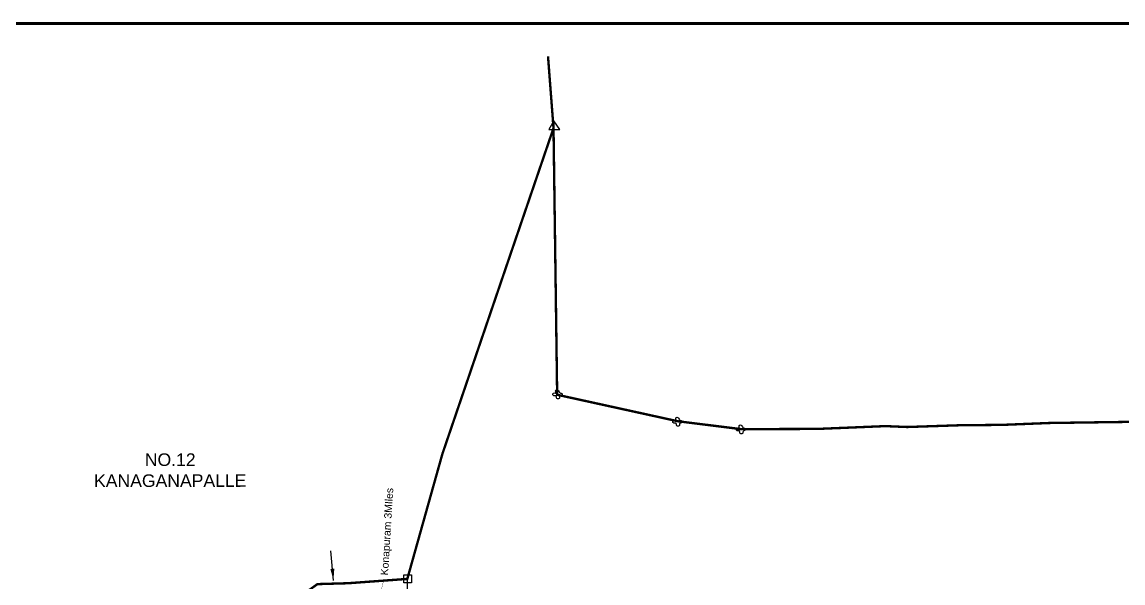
# Model space of a CAD drawing. Header units: feet. Extents: x 772208 to 787172, y 1585645 to 1593649.
# Drawn here: x 774576 to 778263, y 1591096 to 1592974 of the extents above; entities that cross this region are included whole.
import ezdxf

# ---------------------------------------------------------------- set-up
doc = ezdxf.new("R2010")
doc.units = ezdxf.units.FT
doc.header["$LTSCALE"] = 15
doc.header["$MEASUREMENT"] = 0
doc.linetypes.add('HIDDEN2', pattern=[0.1875, 0.125, -0.0625])
for name, color, linetype in [('PAPER SIZE', 10, 'Continuous'), ('PLOT', 7, 'Continuous'), ('ROADS', 6, 'Continuous'), ('TEXT', 240, 'Continuous'), ('text2', 7, 'Continuous'), ('VILLAGE STONES', 240, 'Continuous')]:
    doc.layers.add(name, color=color, linetype=linetype)
doc.layers.add('VILLAGE BOUNDRY', color=5, linetype='HIDDEN2', lineweight=100)
doc.styles.add('CANAL', font='Cambria.ttf')
doc.styles.get("Standard").update_dxf_attribs({"font": 'arial.ttf'})
doc.dimstyles.new('CRDS', dxfattribs={"dimtxt": 20, "dimasz": 40, "dimexe": 0.18, "dimexo": 0.0625, "dimgap": 0.09, "dimtad": 0, "dimtih": 1, "dimtoh": 1, "dimdec": 0, "dimzin": 2, "dimdsep": 46, "dimtxsty": 'CANAL', "dimcen": 0.09, "dimclrt": 256, "dimadec": 0, "dimazin": 0, "dimtfac": 1, "dimtdec": 0, "dimtofl": 0, "dimtmove": 0, "dimatfit": 3, "dimfxl": 1, "dimtfill": 2, "dimtfillclr": 5, "dimtolj": 1, "dimtzin": 0, "dimarcsym": 0})

msp = doc.modelspace()

# ---------------------------------------------------------------- linework, layer by layer
at = {"layer": 'PAPER SIZE', "color": 5, "const_width": 10}
msp.add_lwpolyline([(786884, 1592968.9), (772213.4, 1592968.9), (772213.4, 1585649.9), (786884, 1585649.9)], close=True, dxfattribs=at)
at = {"layer": 'PLOT'}
msp.add_lwpolyline([(775866.3, 1591109.3), (775873, 1590694.6), (775840.3, 1590374.3), (775891.8, 1589823.9), (775923.5, 1589689.7), (776039.8, 1589642.8), (776185.8, 1589444.2), (776288.3, 1589381.3), (776492.7, 1589556.6), (776658, 1589722.5), (776747.2, 1589816.6), (776993, 1590248.1), (777445.9, 1590459.9), (777770.7, 1590598), (777963.1, 1590698.3), (778260.5, 1590844), (778344.4, 1590887.3), (778453.3, 1591330.6), (778528.9, 1591638.5)], dxfattribs=at)
at = {"layer": 'ROADS', "linetype": 'HIDDEN2', "ltscale": 10, "const_width": 1}
msp.add_lwpolyline([(775787.4, 1591105.8), (775770.9, 1591037.2)], dxfattribs=at)
at = {"layer": 'VILLAGE BOUNDRY', "lineweight": -2, "ltscale": 25, "const_width": 8}
for points in [[(776356, 1592618.6), (776337.6, 1592858.7)], [(774403.9, 1590564.6), (774922.2, 1590379), (774988.3, 1590348.7), (775078.3, 1590306.6), (775088.5, 1590301.9), (775153.5, 1590515.6), (775257.6, 1590873.1), (775565.4, 1591091.9), (775668.6, 1591094.9), (775866.3, 1591109.3), (775984, 1591528.4), (776207, 1592182.1), (776356, 1592618.6), (776368.2, 1591725.9), (776772.3, 1591637.2), (776983.9, 1591610.8), (777240.2, 1591611.5), (777467.3, 1591620.9), (777540.7, 1591617.9), (777714.8, 1591623.7), (777860.3, 1591625.1), (778017.5, 1591631.4), (778529.4, 1591638.5)]]:
    msp.add_lwpolyline(points, dxfattribs=at)
at = {"layer": 'VILLAGE STONES'}
msp.add_lwpolyline([(776340.7, 1592613.9), (776376.9, 1592613.9), (776356.6, 1592642.6), (776340.7, 1592613.9)], dxfattribs=at)
msp.add_lwpolyline([(775854.4, 1591122.8), (775880.9, 1591122.9), (775880.9, 1591096.3), (775854.4, 1591096.3)], close=True, dxfattribs=at)
for points in [[(776360, 1591732.2), (776362.9, 1591731.3), (776363.7, 1591740.9), (776370.3, 1591741.7), (776374.4, 1591735.7), (776377.9, 1591732.3), (776381.9, 1591731), (776384.8, 1591728.6), (776383.2, 1591724.2), (776376.3, 1591720.5), (776376.1, 1591714.9), (776367.4, 1591713.1), (776364.1, 1591722.7), (776357.1, 1591722.7), (776353.2, 1591728.7), (776360.2, 1591732.1)], [(776762.2, 1591640.4), (776765, 1591639.5), (776765.8, 1591649.1), (776772.5, 1591649.9), (776776.5, 1591643.9), (776780, 1591640.6), (776784.1, 1591639.3), (776786.9, 1591636.8), (776785.4, 1591632.4), (776778.5, 1591628.7), (776778.2, 1591623.1), (776769.5, 1591621.3), (776766.2, 1591630.9), (776759.2, 1591630.9), (776755.3, 1591636.9), (776762.3, 1591640.3)], [(776974.4, 1591614.8), (776977.2, 1591613.9), (776978, 1591623.5), (776984.6, 1591624.3), (776988.7, 1591618.3), (776992.2, 1591615), (776996.2, 1591613.7), (776999.1, 1591611.2), (776997.5, 1591606.8), (776990.7, 1591603.1), (776990.4, 1591597.5), (776981.7, 1591595.7), (776978.4, 1591605.3), (776971.4, 1591605.3), (776967.5, 1591611.3), (776974.5, 1591614.7)]]:
    msp.add_spline(points, degree=3, dxfattribs=at)

# ---------------------------------------------------------------- texts
at = {"layer": 'TEXT', "insert": (774814.6, 1591529.3), "char_height": 42.143, "width": 507.724, "attachment_point": 1, "rotation": 0.0819}
msp.add_mtext('\\pi172.58;NO.12 \\P\\pi2.3668;KANAGANAPALLE', dxfattribs=at)
at = {"layer": 'text2'}
msp.add_text('Konapuram 3MIles', height=25, rotation=86.5504, dxfattribs=at).set_placement((775801.8, 1591120.6))

# ---------------------------------------------------------------- leaders
at = {"layer": 'PLOT', "color": 5}
msp.add_leader([(775618.9, 1591103.5), (775609.9, 1591203.1)], dimstyle='CRDS', dxfattribs=at)

doc.saveas('drawing.dxf')
